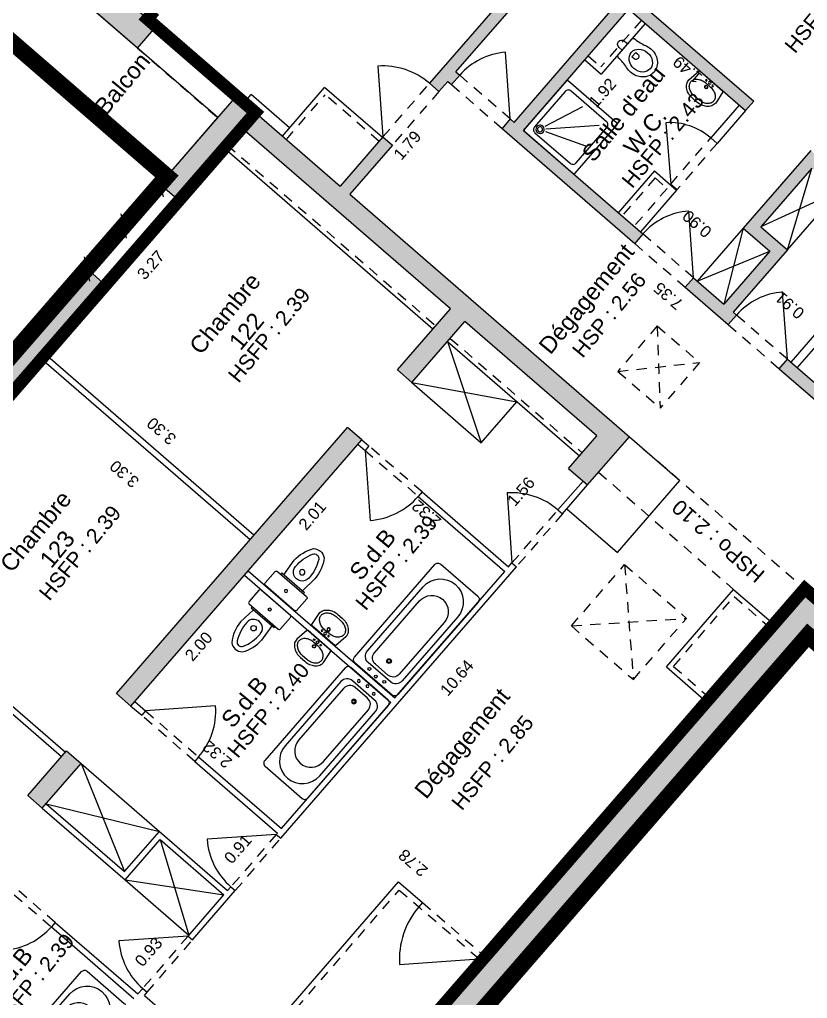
# Model space of a CAD drawing. Header units: metres. Extents: x 1653866.1 to 1653952.6, y 8210294.1 to 8210389.6.
# Drawn here: x 1653870.86 to 1653880.28, y 8210324.63 to 8210336.35 of the extents above; entities that cross this region are included whole.
import ezdxf
from ezdxf.enums import TextEntityAlignment as Align

# ---------------------------------------------------------------- set-up
doc = ezdxf.new("R2010")
doc.units = ezdxf.units.M
doc.header["$PDMODE"] = 32
doc.header["$PDSIZE"] = -0.5
doc.linetypes.add('AXES', pattern=[2, 1.25, -0.25, 0.25, -0.25])
doc.linetypes.add('CACHE2', pattern=[0.1875, 0.125, -0.0625])
for name, color, linetype in [('GEX_BAT_allege', 161, 'Continuous'), ('GEX_BAT_cloison', 2, 'Continuous'), ('GEX_BAT_cloison_vitree', 141, 'Continuous'), ('GEX_BAT_coffrage', 221, 'Continuous'), ('GEX_BAT_fenetre', 4, 'Continuous'), ('GEX_BAT_fenetre_de_toit', 3, 'CACHE2'), ('GEX_BAT_gaine_tremie', 13, 'Continuous'), ('GEX_BAT_garde_corps', 181, 'Continuous'), ('GEX_BAT_linteau_cloison', 3, 'CACHE2'), ('GEX_BAT_linteau_mur', 6, 'CACHE2'), ('GEX_BAT_mur', 1, 'Continuous'), ('GEX_BAT_placard', 21, 'Continuous'), ('GEX_BAT_poutre', 32, 'CACHE2'), ('GEX_MEP_txt_cot_alti', 51, 'Continuous'), ('GEX_MEP_txt_cot_plani', 30, 'Continuous'), ('GEX_MEP_txt_designation', 7, 'Continuous'), ('GEX_MEP_txt_divers', 7, 'Continuous'), ('GEX_RES_bat_electricite', 110, 'Continuous')]:
    doc.layers.add(name, color=color, linetype=linetype)
for name, color, linetype, true_color in [('GEX_EDS_sdp_1-habitation', 1, 'AXES', 0xff0000), ('GEX_EDS_shob_contour', 1, 'Continuous', 0xff0000), ('GEX_EDS_shon_snc', 7, 'Continuous', 0xbfff7f), ('GEX_EQU_sanitaire', 9, 'Continuous', 0x808080), ('GEX_MEP_mur_pochage', 7, 'Continuous', 0x999999), ('GEX_MEP_ouvrant_porte', 9, 'Continuous', 0x808080)]:
    doc.layers.add(name, color=color, linetype=linetype, true_color=true_color)
doc.styles.add('G100TXT-cote', font='swissl.ttf')
doc.styles.add('G100TXT-droit', font='swissl.ttf', dxfattribs={"height": 0.2})
doc.styles.add('G100TXT-italic', font='swissli.ttf', dxfattribs={"height": 0.14})
doc.styles.add('G50TXT-italic', font='swissli.ttf')
doc.dimstyles.new('G100COT-libre', dxfattribs={"dimtxt": 0.14, "dimasz": 0.18, "dimexe": 0.18, "dimexo": 0.2, "dimgap": 0.09, "dimtad": 0, "dimzin": 0, "dimdsep": 46, "dimtxsty": 'G100TXT-cote', "dimblk1": 'OBLIQUE', "dimblk2": 'OBLIQUE', "dimsah": 1, "dimcen": 0.09, "dimse1": 1, "dimse2": 1, "dimsd1": 1, "dimsd2": 1, "dimclrd": 252, "dimaunit": 2, "dimadec": 3, "dimazin": 0, "dimtfac": 1, "dimtix": 1, "dimtofl": 0, "dimtmove": 0, "dimatfit": 3, "dimldrblk": 'OBLIQUE', "dimfxl": 0.18, "dimtolj": 1, "dimtzin": 0, "dimarcsym": 0})

# ---------------------------------------------------------------- blocks, each defined once
blk = doc.blocks.new('7')
at = {"color": 253, "true_color": 0xa0a0a0}
for p, q in [((0.106, -0.106), (-0.106, 0.106)), ((0.106, 0.106), (-0.106, -0.106))]:
    blk.add_line(p, q, dxfattribs=at)
blk = doc.blocks.new('Douche_anc')
for p, q in [((-0.238, -0.207), (-0.052, -0.68)), ((-0.211, -0.189), (0.242, -0.642)), ((-0.193, -0.162), (0.28, -0.348))]:
    blk.add_line(p, q)
for points in [[(-0.38, -0.8, -0.414214), (-0.4, -0.78), (-0.4, -0.02, -0.414214), (-0.38, 0), (0.38, 0, -0.414214), (0.4, -0.02), (0.4, -0.78, -0.414214), (0.38, -0.8)], [(0.28, -0.07, -0.414214), (0.33, -0.12), (0.33, -0.68, -0.414214), (0.28, -0.73), (-0.28, -0.73, -0.414214), (-0.33, -0.68), (-0.33, -0.12, -0.414214), (-0.28, -0.07)], [(-0.21, -0.14, -1), (-0.31, -0.14, -1)], [(-0.23, -0.14, -1), (-0.29, -0.14, -1)]]:
    blk.add_lwpolyline(points, format="xyb", close=True)
blk = doc.blocks.new('WC_sr')
at = {"layer": 'GEX_EQU_sanitaire'}
blk.add_lwpolyline([(-0.05, -0.1), (-0.05, -0.05, -1), (0.05, -0.05), (0.05, -0.1)], format="xyb", dxfattribs=at)
for points in [[(-0.12, -0.1), (0.12, -0.1, -0.414214), (0.15, -0.13, 0.079048), (0.173, -0.276, -0.079048), (0.185, -0.35, -0.083285), (0.172, -0.428, -0.09084), (0.134, -0.494, -0.104065), (0.073, -0.543, -0.115836), (0, -0.56, -0.115836), (-0.073, -0.543, -0.104065), (-0.134, -0.494, -0.09084), (-0.172, -0.428, -0.083285), (-0.185, -0.35, -0.079048), (-0.173, -0.276, 0.079048), (-0.15, -0.13, -0.414214), (-0.12, -0.1)], [(-0.035, -0.24), (0.035, -0.24), (0.035, -0.275, -1), (-0.035, -0.275)]]:
    blk.add_lwpolyline(points, format="xyb", close=True, dxfattribs=at)
blk.add_ellipse((0, -0.35), major_axis=(0, -0.15), ratio=0.833333, dxfattribs=at)
blk = doc.blocks.new('*D167')
at = {"layer": 'Defpoints', "color": 0, "transparency": 16777216}
for p in [(1653878.412, 8210336.236), (1653877.154, 8210334.786), (1653877.2, 8210334.746)]:
    blk.add_point(p, dxfattribs=at)
at = {"layer": 'GEX_MEP_txt_cot_plani', "color": 0, "transparency": 16777216, "insert": (1653877.829, 8210335.471), "char_height": 0.14, "attachment_point": 5, "rotation": 49.0604, "style": 'G100TXT-cote'}
blk.add_mtext('\\A1;1.92', dxfattribs=at)
blk = doc.blocks.new('_OBLIQUE')
at = {"color": 0, "linetype": 'ByBlock'}
blk.add_line((-0.5, -0.5), (0.5, 0.5), dxfattribs=at)
blk = doc.blocks.new('*D168')
at = {"layer": 'Defpoints', "color": 0, "transparency": 16777216}
for p in [(1653878.34, 8210336.299), (1653879.408, 8210335.258), (1653879.465, 8210335.323)]:
    blk.add_point(p, dxfattribs=at)
at = {"layer": 'GEX_MEP_txt_cot_plani', "color": 0, "transparency": 16777216, "insert": (1653878.846, 8210335.746), "char_height": 0.14, "attachment_point": 5, "rotation": 139.0604, "style": 'G100TXT-cote'}
blk.add_mtext('\\A1;1.49', dxfattribs=at)
blk = doc.blocks.new('*D221')
at = {"layer": 'Defpoints', "color": 0, "transparency": 16777216}
for p in [(1653871.313, 8210332.124), (1653871.313, 8210332.124), (1653869.105, 8210329.578)]:
    blk.add_point(p, dxfattribs=at)
at = {"layer": 'GEX_MEP_txt_cot_plani', "color": 0, "transparency": 16777216, "insert": (1653870.209, 8210330.851), "char_height": 0.14, "attachment_point": 5, "rotation": 49.0604, "style": 'G100TXT-cote'}
blk.add_mtext('\\A1;3.37', dxfattribs=at)
blk = doc.blocks.new('*D222')
at = {"layer": 'Defpoints', "color": 0, "transparency": 16777216}
for p in [(1653873.499, 8210334.643), (1653873.499, 8210334.643), (1653871.359, 8210332.176)]:
    blk.add_point(p, dxfattribs=at)
at = {"layer": 'GEX_MEP_txt_cot_plani', "color": 0, "transparency": 16777216, "insert": (1653872.429, 8210333.41), "char_height": 0.14, "attachment_point": 5, "rotation": 49.0604, "style": 'G100TXT-cote'}
blk.add_mtext('\\A1;3.27', dxfattribs=at)
blk = doc.blocks.new('*D223')
at = {"layer": 'Defpoints', "color": 0, "transparency": 16777216}
for p in [(1653871.169, 8210332.341), (1653873.803, 8210330.341), (1653873.662, 8210330.179)]:
    blk.add_point(p, dxfattribs=at)
at = {"layer": 'GEX_MEP_txt_cot_plani', "color": 0, "transparency": 16777216, "insert": (1653872.556, 8210331.422), "char_height": 0.14, "attachment_point": 5, "rotation": 139.0604, "style": 'G100TXT-cote'}
blk.add_mtext('\\A1;3.30', dxfattribs=at)
blk = doc.blocks.new('*D224')
at = {"layer": 'Defpoints', "color": 0, "transparency": 16777216}
for p in [(1653870.865, 8210331.991), (1653870.905, 8210332.037), (1653873.398, 8210329.875)]:
    blk.add_point(p, dxfattribs=at)
at = {"layer": 'GEX_MEP_txt_cot_plani', "color": 0, "transparency": 16777216, "insert": (1653872.112, 8210330.909), "char_height": 0.14, "attachment_point": 5, "rotation": 139.0604, "style": 'G100TXT-cote'}
blk.add_mtext('\\A1;3.30', dxfattribs=at)
blk = doc.blocks.new('*D226')
at = {"layer": 'Defpoints', "color": 0, "transparency": 16777216}
for p in [(1653869.535, 8210325.07), (1653871.281, 8210323.542), (1653871.288, 8210323.55)]:
    blk.add_point(p, dxfattribs=at)
at = {"layer": 'GEX_MEP_txt_cot_plani', "color": 0, "transparency": 16777216, "insert": (1653870.404, 8210324.302), "char_height": 0.14, "attachment_point": 5, "rotation": 139.0604, "style": 'G100TXT-cote'}
blk.add_mtext('\\A1;2.32', dxfattribs=at)
blk = doc.blocks.new('Bai')
at = {"layer": 'GEX_EQU_sanitaire'}
blk.add_lwpolyline([(0, -0.3), (0, 0.3, -0.414214), (0.05, 0.35), (1.55, 0.35, -0.414214), (1.6, 0.3), (1.6, -0.3, -0.414214), (1.55, -0.35), (0.05, -0.35, -0.414214), (0, -0.3, 0.794328)], format="xyb", dxfattribs=at)
for points in [[(0.11, 0.18, -0.414214), (0.21, 0.28), (1.25, 0.28, -1), (1.25, -0.28), (0.21, -0.28, -0.414214), (0.11, -0.18)], [(0.15, 0.1, -0.414214), (0.25, 0.2), (1.09, 0.2, -1), (1.09, -0.2), (0.25, -0.2, -0.414214), (0.15, -0.1)]]:
    blk.add_lwpolyline(points, format="xyb", close=True, dxfattribs=at)
for centre, radius in [((0.06, 0.118), 0.0175), ((0.04, -0.002), 0.0175), ((0.29, 0), 0.0285), ((0.29, 0), 0.0185), ((0.06, -0.122), 0.0175)]:
    blk.add_circle(centre, radius, dxfattribs=at)
blk = doc.blocks.new('WC_anc')
at = {"layer": 'GEX_EQU_sanitaire'}
for p, q in [((-0.23, 0), (0.23, 0)), ((-0.25, -0.02), (-0.25, -0.2)), ((0.25, -0.02), (0.25, -0.2)), ((-0.23, -0.22), (0.23, -0.22)), ((-0.18, -0.24), (-0.18, -0.22)), ((0.18, -0.22), (0.18, -0.24)), ((-0.18, -0.24), (0.18, -0.24)), ((-0.146, -0.24), (-0.166, -0.451)), ((0.146, -0.24), (0.166, -0.451))]:
    blk.add_line(p, q, dxfattribs=at)
for centre, radius in [((0, -0.11), 0.0181), ((0, -0.406), 0.0326)]:
    blk.add_circle(centre, radius, dxfattribs=at)
for centre, radius, start, end in [((-0.23, -0.02), 0.02, 90, 180), ((0.23, -0.02), 0.02, 0, 90), ((-0.23, -0.2), 0.02, 180, 270), ((0.23, -0.2), 0.02, 270, 0), ((0, -0.406), 0.106, 0, 180), ((0.298, -0.445), 0.464, 180.7835, 214.5961), ((0.41, -0.414), 0.516, 179.1272, 207.1953), ((-0.41, -0.414), 0.516, 332.8047, 0.8728), ((-0.298, -0.445), 0.464, 325.4039, 359.2165), ((0, -0.624), 0.0552, 207.1953, 332.8047), ((0.002, -0.605), 0.134, 230.3854, 269.1264), ((-0.002, -0.605), 0.134, 270.8736, 309.6146)]:
    blk.add_arc(centre, radius, start, end, dxfattribs=at)
blk = doc.blocks.new('*D228')
at = {"layer": 'Defpoints', "color": 0, "transparency": 16777216}
for p in [(1653873.547, 8210329.696), (1653873.656, 8210329.602), (1653872.237, 8210328.185)]:
    blk.add_point(p, dxfattribs=at)
at = {"layer": 'GEX_MEP_txt_cot_plani', "color": 0, "transparency": 16777216, "insert": (1653873.001, 8210328.846), "char_height": 0.14, "attachment_point": 5, "rotation": 49.0604, "style": 'G100TXT-cote'}
blk.add_mtext('\\A1;2.00', dxfattribs=at)
blk = doc.blocks.new('*D229')
at = {"layer": 'Defpoints', "color": 0, "transparency": 16777216}
for p in [(1653874.907, 8210331.263), (1653875.016, 8210331.169), (1653873.593, 8210329.749)]:
    blk.add_point(p, dxfattribs=at)
at = {"layer": 'GEX_MEP_txt_cot_plani', "color": 0, "transparency": 16777216, "insert": (1653874.359, 8210330.412), "char_height": 0.14, "attachment_point": 5, "rotation": 49.0604, "style": 'G100TXT-cote'}
blk.add_mtext('\\A1;2.01', dxfattribs=at)
blk = doc.blocks.new('*D230')
at = {"layer": 'Defpoints', "color": 0, "transparency": 16777216}
for p in [(1653874.907, 8210331.263), (1653876.66, 8210329.743), (1653876.6, 8210329.674)]:
    blk.add_point(p, dxfattribs=at)
at = {"layer": 'GEX_MEP_txt_cot_plani', "color": 0, "transparency": 16777216, "insert": (1653875.724, 8210330.434), "char_height": 0.14, "attachment_point": 5, "rotation": 139.0604, "style": 'G100TXT-cote'}
blk.add_mtext('\\A1;2.32', dxfattribs=at)
blk = doc.blocks.new('*D231')
at = {"layer": 'Defpoints', "color": 0, "transparency": 16777216}
for p in [(1653872.237, 8210328.185), (1653874.101, 8210326.793), (1653873.989, 8210326.665)]:
    blk.add_point(p, dxfattribs=at)
at = {"layer": 'GEX_MEP_txt_cot_plani', "color": 0, "transparency": 16777216, "insert": (1653873.224, 8210327.553), "char_height": 0.14, "attachment_point": 5, "rotation": 139.0604, "style": 'G100TXT-cote'}
blk.add_mtext('\\A1;2.32', dxfattribs=at)
blk = doc.blocks.new('*D232')
at = {"layer": 'Defpoints', "color": 0, "transparency": 16777216}
for p in [(1653874.516, 8210327.165), (1653874.534, 8210327.186), (1653876.631, 8210325.367)]:
    blk.add_point(p, dxfattribs=at)
at = {"layer": 'GEX_MEP_txt_cot_plani', "color": 0, "transparency": 16777216, "insert": (1653875.564, 8210326.255), "char_height": 0.14, "attachment_point": 5, "rotation": 139.0604, "style": 'G100TXT-cote'}
blk.add_mtext('\\A1;2.78', dxfattribs=at)
blk = doc.blocks.new('*D233')
at = {"layer": 'Defpoints', "color": 0, "transparency": 16777216}
for p in [(1653879.53, 8210332.526), (1653879.574, 8210332.488), (1653872.558, 8210324.489)]:
    blk.add_point(p, dxfattribs=at)
at = {"layer": 'GEX_MEP_txt_cot_plani', "color": 0, "transparency": 16777216, "insert": (1653876.088, 8210328.47), "char_height": 0.14, "attachment_point": 5, "rotation": 49.0604, "style": 'G100TXT-cote'}
blk.add_mtext('\\A1;10.64', dxfattribs=at)
blk = doc.blocks.new('*D234')
at = {"layer": 'Defpoints', "color": 0, "transparency": 16777216}
for p in [(1653875.979, 8210335.607), (1653876.082, 8210335.517), (1653874.807, 8210334.256)]:
    blk.add_point(p, dxfattribs=at)
at = {"layer": 'GEX_MEP_txt_cot_plani', "color": 0, "transparency": 16777216, "insert": (1653875.496, 8210334.842), "char_height": 0.14, "attachment_point": 5, "rotation": 49.0604, "style": 'G100TXT-cote'}
blk.add_mtext('\\A1;1.79', dxfattribs=at)
blk = doc.blocks.new('*D235')
at = {"layer": 'Defpoints', "color": 0, "transparency": 16777216}
for p in [(1653875.979, 8210335.607), (1653881.531, 8210330.791), (1653881.392, 8210330.631)]:
    blk.add_point(p, dxfattribs=at)
at = {"layer": 'GEX_MEP_txt_cot_plani', "color": 0, "transparency": 16777216, "insert": (1653878.616, 8210333.039), "char_height": 0.14, "attachment_point": 5, "rotation": 139.0604, "style": 'G100TXT-cote'}
blk.add_mtext('\\A1;7.35', dxfattribs=at)
blk = doc.blocks.new('*D242')
at = {"layer": 'Defpoints', "color": 0, "transparency": 16777216}
for p in [(1653879.984, 8210339.095), (1653880.12, 8210338.978), (1653876.772, 8210335.117)]:
    blk.add_point(p, dxfattribs=at)
at = {"layer": 'GEX_MEP_txt_cot_plani', "color": 0, "transparency": 16777216, "insert": (1653878.31, 8210337.165), "char_height": 0.14, "attachment_point": 5, "rotation": 49.0604, "style": 'G100TXT-cote'}
blk.add_mtext('\\A1;5.11', dxfattribs=at)
blk = doc.blocks.new('*D244')
at = {"layer": 'Defpoints', "color": 0, "transparency": 16777216}
for p in [(1653878.623, 8210334.199), (1653879.3, 8210333.606), (1653879.303, 8210333.61)]:
    blk.add_point(p, dxfattribs=at)
at = {"layer": 'GEX_MEP_txt_cot_plani', "color": 0, "transparency": 16777216, "insert": (1653878.96, 8210333.901), "char_height": 0.14, "attachment_point": 5, "rotation": 139.0604, "style": 'G100TXT-cote'}
blk.add_mtext('\\A1;0.90', dxfattribs=at)
blk = doc.blocks.new('*D245')
at = {"layer": 'Defpoints', "color": 0, "transparency": 16777216}
for p in [(1653879.766, 8210333.273), (1653880.453, 8210332.677), (1653880.412, 8210332.63)]:
    blk.add_point(p, dxfattribs=at)
at = {"layer": 'GEX_MEP_txt_cot_plani', "color": 0, "transparency": 16777216, "insert": (1653880.068, 8210332.928), "char_height": 0.14, "attachment_point": 5, "rotation": 139.0604, "style": 'G100TXT-cote'}
blk.add_mtext('\\A1;0.91', dxfattribs=at)
blk = doc.blocks.new('*D248')
at = {"layer": 'Defpoints', "color": 0, "transparency": 16777216}
for p in [(1653872.711, 8210325.539), (1653872.097, 8210324.838), (1653872.1, 8210324.835)]:
    blk.add_point(p, dxfattribs=at)
at = {"layer": 'GEX_MEP_txt_cot_plani', "color": 0, "transparency": 16777216, "insert": (1653872.402, 8210325.19), "char_height": 0.14, "attachment_point": 5, "rotation": 49.0604, "style": 'G100TXT-cote'}
blk.add_mtext('\\A1;0.93', dxfattribs=at)
blk = doc.blocks.new('*D249')
at = {"layer": 'Defpoints', "color": 0, "transparency": 16777216}
for p in [(1653873.768, 8210326.765), (1653873.768, 8210326.765), (1653873.171, 8210326.077)]:
    blk.add_point(p, dxfattribs=at)
at = {"layer": 'GEX_MEP_txt_cot_plani', "color": 0, "transparency": 16777216, "insert": (1653873.469, 8210326.421), "char_height": 0.14, "attachment_point": 5, "rotation": 49.0604, "style": 'G100TXT-cote'}
blk.add_mtext('\\A1;0.91', dxfattribs=at)
blk = doc.blocks.new('*D250')
at = {"layer": 'Defpoints', "color": 0, "transparency": 16777216}
for p in [(1653877.353, 8210331.299), (1653877.366, 8210331.288), (1653876.331, 8210330.121)]:
    blk.add_point(p, dxfattribs=at)
at = {"layer": 'GEX_MEP_txt_cot_plani', "color": 0, "transparency": 16777216, "insert": (1653876.855, 8210330.699), "char_height": 0.14, "attachment_point": 5, "rotation": 49.0604, "style": 'G100TXT-cote'}
blk.add_mtext('\\A1;1.56', dxfattribs=at)

msp = doc.modelspace()

# ---------------------------------------------------------------- hatches: boundary and pattern name
at = {"layer": 'GEX_MEP_mur_pochage'}
h = msp.add_hatch(color=256, dxfattribs=at)
h.dxf.hatch_style = 1
h.paths.add_polyline_path([(1653874.085, 8210341.142), (1653870.763, 8210337.312), (1653872.269, 8210336.005), (1653872.493, 8210336.263), (1653871.221, 8210337.367), (1653874.319, 8210340.939)])
h = msp.add_hatch(color=256, dxfattribs=at)
h.dxf.hatch_style = 1
h.paths.add_polyline_path([(1653879.322, 8210340.16), (1653879.125, 8210339.934), (1653880.166, 8210339.03), (1653878.128, 8210336.681), (1653878.098, 8210336.707), (1653878, 8210336.594), (1653878.03, 8210336.568), (1653876.772, 8210335.117), (1653876.726, 8210335.157), (1653876.628, 8210335.043), (1653878.215, 8210333.667), (1653878.313, 8210333.781), (1653876.885, 8210335.019), (1653878.143, 8210336.47), (1653879.541, 8210335.257), (1653879.639, 8210335.371), (1653878.241, 8210336.583), (1653880.279, 8210338.932), (1653881.518, 8210337.858), (1653881.715, 8210338.084)])
h = msp.add_hatch(color=256, dxfattribs=at)
h.dxf.hatch_style = 1
h.paths.add_polyline_path([(1653877.287, 8210337.345), (1653875.76, 8210335.584), (1653875.874, 8210335.486), (1653875.979, 8210335.607), (1653876.024, 8210335.568), (1653876.122, 8210335.681), (1653876.077, 8210335.72), (1653877.4, 8210337.246)])
h = msp.add_hatch(color=256, dxfattribs=at)
h.dxf.hatch_style = 1
h.paths.add_polyline_path([(1653882.602, 8210337.315), (1653882.405, 8210337.088), (1653882.553, 8210336.96), (1653880.515, 8210334.611), (1653880.319, 8210334.781), (1653879.513, 8210333.852), (1653879.83, 8210333.577), (1653879.28, 8210332.942), (1653878.917, 8210333.257), (1653878.819, 8210333.143), (1653879.333, 8210332.697), (1653879.432, 8210332.81), (1653879.393, 8210332.844), (1653880.042, 8210333.592), (1653879.724, 8210333.867), (1653880.334, 8210334.569), (1653880.651, 8210334.294), (1653880.749, 8210334.407), (1653880.629, 8210334.512), (1653882.666, 8210336.862), (1653882.86, 8210336.694), (1653883.056, 8210336.921)])
h = msp.add_hatch(color=256, dxfattribs=at)
h.dxf.hatch_style = 1
h.paths.add_polyline_path([(1653883.943, 8210336.151), (1653883.747, 8210335.925), (1653884.933, 8210334.896), (1653882.895, 8210332.546), (1653882.804, 8210332.625), (1653882.673, 8210332.474), (1653882.764, 8210332.395), (1653881.538, 8210330.983), (1653880.04, 8210332.282), (1653879.942, 8210332.169), (1653883.004, 8210329.513), (1653883.102, 8210329.626), (1653881.652, 8210330.884), (1653882.825, 8210332.237), (1653883.021, 8210332.066), (1653883.204, 8210332.278), (1653883.008, 8210332.448), (1653885.046, 8210334.797), (1653886.27, 8210333.736), (1653886.466, 8210333.962)])
h = msp.add_hatch(color=256, dxfattribs=at)
h.dxf.hatch_style = 1
h.paths.add_polyline_path([(1653874.807, 8210334.256), (1653875.317, 8210334.844), (1653875.203, 8210334.942), (1653874.693, 8210334.354), (1653873.453, 8210335.431), (1653872.54, 8210334.378), (1653872.766, 8210334.182), (1653873.517, 8210335.048), (1653876.01, 8210332.886), (1653875.376, 8210332.154), (1653875.549, 8210332.004), (1653876.184, 8210332.735), (1653877.763, 8210331.366), (1653877.423, 8210330.974), (1653877.65, 8210330.777), (1653878.151, 8210331.355)])
h = msp.add_hatch(color=256, dxfattribs=at)
h.dxf.hatch_style = 1
h.paths.add_polyline_path([(1653871.662, 8210333.366), (1653869.66, 8210331.059), (1653869.886, 8210330.862), (1653871.888, 8210333.17)])
h = msp.add_hatch(color=256, dxfattribs=at)
h.dxf.hatch_style = 1
h.paths.add_polyline_path([(1653874.779, 8210331.467), (1653872.017, 8210328.283), (1653872.191, 8210328.132), (1653874.953, 8210331.316)])
h = msp.add_hatch(color=256, dxfattribs=at)
h.dxf.hatch_style = 1
h.paths.add_polyline_path([(1653883.977, 8210326.301), (1653884.115, 8210326.46), (1653883.798, 8210326.735), (1653883.66, 8210326.577), (1653881.605, 8210328.359), (1653881.743, 8210328.517), (1653881.411, 8210328.806), (1653881.273, 8210328.647), (1653880.248, 8210329.537), (1653873.272, 8210321.495), (1653869.37, 8210324.88), (1653870.52, 8210326.206), (1653870.346, 8210326.357), (1653869.196, 8210325.031), (1653866.704, 8210327.193), (1653867.771, 8210328.424), (1653867.545, 8210328.62), (1653866.281, 8210327.163), (1653873.375, 8210321.01), (1653880.286, 8210328.978), (1653900.681, 8210311.286), (1653901.728, 8210312.492), (1653901.456, 8210312.728), (1653900.669, 8210311.822), (1653897.248, 8210314.79), (1653898.139, 8210315.818), (1653898.025, 8210315.916), (1653897.134, 8210314.889), (1653895.646, 8210316.179), (1653896.557, 8210317.229), (1653896.443, 8210317.328), (1653895.533, 8210316.278), (1653889.666, 8210321.367), (1653889.79, 8210321.511), (1653889.518, 8210321.747), (1653889.394, 8210321.603)])
h = msp.add_hatch(color=256, dxfattribs=at)
h.dxf.hatch_style = 1
h.paths.add_polyline_path([(1653871.421, 8210327.595), (1653870.957, 8210327.06), (1653871.13, 8210326.909), (1653871.595, 8210327.445)])

# ---------------------------------------------------------------- linework, layer by layer
at = {"layer": 'GEX_BAT_allege'}
msp.add_line((1653871.662, 8210333.366), (1653872.54, 8210334.378), dxfattribs=at)
at = {"layer": 'GEX_BAT_cloison'}
for p, q in [((1653879.465, 8210335.323), (1653879.124, 8210334.93)), ((1653879.541, 8210335.257), (1653879.2, 8210334.865)), ((1653879.124, 8210334.93), (1653879.2, 8210334.865)), ((1653878.646, 8210334.379), (1653878.641, 8210334.373)), ((1653878.646, 8210334.379), (1653878.722, 8210334.313)), ((1653878.716, 8210334.307), (1653878.722, 8210334.313)), ((1653880.519, 8210332.754), (1653880.08, 8210332.247)), ((1653880.595, 8210332.688), (1653880.156, 8210332.182)), ((1653871.169, 8210332.341), (1653873.662, 8210330.179)), ((1653871.123, 8210332.288), (1653873.616, 8210330.126)), ((1653874.907, 8210331.263), (1653874.99, 8210331.191)), ((1653874.953, 8210331.316), (1653875.036, 8210331.244)), ((1653875.036, 8210331.244), (1653874.99, 8210331.191)), ((1653877.297, 8210330.478), (1653877.597, 8210330.823)), ((1653877.35, 8210330.432), (1653877.65, 8210330.777)), ((1653875.671, 8210330.694), (1653875.625, 8210330.641)), ((1653875.671, 8210330.694), (1653876.706, 8210329.796)), ((1653875.625, 8210330.641), (1653876.66, 8210329.743)), ((1653877.297, 8210330.478), (1653877.35, 8210330.432)), ((1653876.706, 8210329.796), (1653876.747, 8210329.844)), ((1653876.747, 8210329.844), (1653876.8, 8210329.798)), ((1653868.915, 8210329.743), (1653871.408, 8210327.58)), ((1653873.593, 8210329.749), (1653875.346, 8210328.228)), ((1653873.982, 8210326.55), (1653876.8, 8210329.798)), ((1653875.346, 8210328.228), (1653876.66, 8210329.743)), ((1653868.869, 8210329.69), (1653871.362, 8210327.527)), ((1653873.547, 8210329.696), (1653875.3, 8210328.176)), ((1653872.191, 8210328.132), (1653872.32, 8210328.021)), ((1653872.237, 8210328.185), (1653872.365, 8210328.074)), ((1653872.365, 8210328.074), (1653872.32, 8210328.021)), ((1653873.989, 8210326.665), (1653875.3, 8210328.176)), ((1653873, 8210327.523), (1653872.954, 8210327.47)), ((1653873, 8210327.523), (1653873.989, 8210326.665)), ((1653872.954, 8210327.47), (1653873.944, 8210326.612)), ((1653871.13, 8210326.909), (1653872.12, 8210326.051)), ((1653871.176, 8210326.962), (1653872.113, 8210326.15)), ((1653872.113, 8210326.15), (1653872.532, 8210326.632)), ((1653872.532, 8210326.632), (1653873.347, 8210325.924)), ((1653873.929, 8210326.596), (1653873.944, 8210326.612)), ((1653873.929, 8210326.596), (1653873.982, 8210326.55)), ((1653872.12, 8210326.051), (1653872.539, 8210326.533)), ((1653872.539, 8210326.533), (1653873.301, 8210325.872)), ((1653873.347, 8210325.924), (1653873.386, 8210325.969)), ((1653873.386, 8210325.969), (1653873.438, 8210325.923)), ((1653873.675, 8210324.05), (1653875.391, 8210326.029)), ((1653875.391, 8210326.029), (1653875.678, 8210325.78)), ((1653872.874, 8210325.379), (1653873.301, 8210325.872)), ((1653872.927, 8210325.333), (1653873.438, 8210325.923)), ((1653875.678, 8210325.78), (1653875.633, 8210325.727)), ((1653871.284, 8210325.543), (1653871.239, 8210325.49)), ((1653871.284, 8210325.543), (1653872.273, 8210324.686)), ((1653871.239, 8210325.49), (1653872.227, 8210324.633)), ((1653872.874, 8210325.379), (1653872.927, 8210325.333)), ((1653876.396, 8210325.158), (1653876.35, 8210325.105)), ((1653876.396, 8210325.158), (1653876.426, 8210325.131)), ((1653872.273, 8210324.686), (1653872.331, 8210324.752)), ((1653872.331, 8210324.752), (1653872.383, 8210324.706)), ((1653872.351, 8210324.669), (1653872.383, 8210324.706)), ((1653872.351, 8210324.669), (1653872.766, 8210324.308))]:
    msp.add_line(p, q, dxfattribs=at)
at = {"layer": 'GEX_BAT_cloison', "linetype": 'CACHE2'}
for p, q in [((1653873.727, 8210324.004), (1653875.398, 8210325.93)), ((1653875.398, 8210325.93), (1653875.633, 8210325.727)), ((1653876.35, 8210325.105), (1653876.38, 8210325.078))]:
    msp.add_line(p, q, dxfattribs=at)
at = {"layer": 'GEX_BAT_cloison_vitree'}
for p, q in [((1653872.467, 8210336.233), (1653873.427, 8210335.401)), ((1653872.493, 8210336.263), (1653873.453, 8210335.431)), ((1653872.766, 8210334.182), (1653871.888, 8210333.17))]:
    msp.add_line(p, q, dxfattribs=at)
at = {"layer": 'GEX_BAT_coffrage'}
for p in [(1653873.543, 8210335.352), (1653874.088, 8210335.05)]:
    msp.add_line(p, (1653873.627, 8210335.449), dxfattribs=at)
at = {"layer": 'GEX_BAT_fenetre', "linetype": 'CACHE2'}
msp.add_line((1653872.728, 8210334.215), (1653871.85, 8210333.203), dxfattribs=at)
at = {"layer": 'GEX_BAT_fenetre_de_toit'}
for p, q in [((1653878.484, 8210332.681), (1653878.013, 8210332.137)), ((1653878.484, 8210332.681), (1653878.99, 8210332.242)), ((1653878.484, 8210332.681), (1653878.519, 8210331.698)), ((1653878.013, 8210332.137), (1653878.99, 8210332.242)), ((1653878.99, 8210332.242), (1653878.519, 8210331.698)), ((1653878.013, 8210332.137), (1653878.519, 8210331.698)), ((1653877.457, 8210329.091), (1653878.093, 8210329.824)), ((1653878.093, 8210329.824), (1653878.198, 8210328.449)), ((1653878.093, 8210329.824), (1653878.833, 8210329.181)), ((1653877.457, 8210329.091), (1653878.833, 8210329.181)), ((1653878.198, 8210328.449), (1653878.833, 8210329.181)), ((1653877.457, 8210329.091), (1653878.198, 8210328.449))]:
    msp.add_line(p, q, dxfattribs=at)
at = {"layer": 'GEX_BAT_gaine_tremie', "linetype": 'CACHE2'}
for p, q in [((1653878.294, 8210336.339), (1653877.809, 8210335.78)), ((1653877.658, 8210335.911), (1653877.809, 8210335.78)), ((1653874.049, 8210334.913), (1653874.513, 8210335.448)), ((1653875.158, 8210334.889), (1653874.513, 8210335.448)), ((1653873.342, 8210334.845), (1653875.834, 8210332.683)), ((1653878.458, 8210334.452), (1653878.064, 8210333.997)), ((1653878.458, 8210334.452), (1653878.602, 8210334.327)), ((1653878.602, 8210334.327), (1653878.207, 8210333.872)), ((1653876.008, 8210332.532), (1653877.587, 8210331.163)), ((1653876.008, 8210332.532), (1653877.587, 8210331.163)), ((1653878.678, 8210328.606), (1653879.403, 8210329.442)), ((1653879.403, 8210329.442), (1653879.838, 8210329.065)), ((1653878.678, 8210328.606), (1653879.113, 8210328.228))]:
    msp.add_line(p, q, dxfattribs=at)
at = {"layer": 'GEX_BAT_gaine_tremie'}
for p, q in [((1653878.34, 8210336.299), (1653877.815, 8210335.695)), ((1653877.619, 8210335.865), (1653877.815, 8210335.695)), ((1653874.004, 8210334.953), (1653874.507, 8210335.533)), ((1653875.197, 8210334.935), (1653874.507, 8210335.533)), ((1653873.309, 8210334.808), (1653875.802, 8210332.645)), ((1653878.452, 8210334.536), (1653878.018, 8210334.036)), ((1653878.452, 8210334.536), (1653878.716, 8210334.307)), ((1653878.716, 8210334.307), (1653878.283, 8210333.807)), ((1653875.975, 8210332.495), (1653877.554, 8210331.125)), ((1653875.975, 8210332.495), (1653877.554, 8210331.125)), ((1653878.593, 8210328.6), (1653879.397, 8210329.526)), ((1653879.397, 8210329.526), (1653879.877, 8210329.11)), ((1653878.593, 8210328.6), (1653879.073, 8210328.183))]:
    msp.add_line(p, q, dxfattribs=at)
at = {"layer": 'GEX_BAT_garde_corps', "const_width": 0.03}
msp.add_lwpolyline([(1653872.62, 8210334.47), (1653870.452, 8210336.351), (1653871.061, 8210337.054)], dxfattribs=at)
at = {"layer": 'GEX_BAT_linteau_cloison'}
for p, q in [((1653878.646, 8210334.379), (1653879.124, 8210334.93)), ((1653879.2, 8210334.865), (1653878.722, 8210334.313)), ((1653875.671, 8210330.694), (1653875.036, 8210331.244)), ((1653874.99, 8210331.191), (1653875.625, 8210330.641)), ((1653876.747, 8210329.844), (1653877.297, 8210330.478)), ((1653877.35, 8210330.432), (1653876.8, 8210329.798)), ((1653872.365, 8210328.074), (1653873, 8210327.523)), ((1653872.954, 8210327.47), (1653872.32, 8210328.021)), ((1653873.929, 8210326.596), (1653873.386, 8210325.969)), ((1653873.438, 8210325.923), (1653873.982, 8210326.55)), ((1653870.626, 8210326.021), (1653871.239, 8210325.49)), ((1653871.284, 8210325.543), (1653870.672, 8210326.074)), ((1653875.678, 8210325.78), (1653876.396, 8210325.158)), ((1653876.35, 8210325.105), (1653875.633, 8210325.727)), ((1653872.874, 8210325.379), (1653872.331, 8210324.752)), ((1653872.383, 8210324.706), (1653872.927, 8210325.333))]:
    msp.add_line(p, q, dxfattribs=at)
at = {"layer": 'GEX_BAT_linteau_mur'}
for p, q in [((1653872.269, 8210336.005), (1653873.229, 8210335.173)), ((1653875.203, 8210334.942), (1653875.76, 8210335.584)), ((1653876.726, 8210335.157), (1653876.122, 8210335.681)), ((1653875.874, 8210335.486), (1653875.317, 8210334.844)), ((1653876.024, 8210335.568), (1653876.628, 8210335.043)), ((1653878.917, 8210333.257), (1653878.313, 8210333.781)), ((1653878.215, 8210333.667), (1653878.819, 8210333.143)), ((1653880.04, 8210332.282), (1653879.432, 8210332.81)), ((1653879.333, 8210332.697), (1653879.942, 8210332.169))]:
    msp.add_line(p, q, dxfattribs=at)
at = {"layer": 'GEX_BAT_mur'}
for p, q in [((1653872.493, 8210336.263), (1653871.221, 8210337.367)), ((1653877.287, 8210337.345), (1653875.76, 8210335.584)), ((1653872.269, 8210336.005), (1653870.763, 8210337.312)), ((1653876.077, 8210335.72), (1653877.4, 8210337.246)), ((1653876.772, 8210335.117), (1653878.03, 8210336.568)), ((1653878.241, 8210336.583), (1653879.639, 8210335.371)), ((1653876.885, 8210335.019), (1653878.143, 8210336.47)), ((1653878.143, 8210336.47), (1653879.541, 8210335.257)), ((1653872.269, 8210336.005), (1653872.493, 8210336.263)), ((1653876.077, 8210335.72), (1653876.122, 8210335.681)), ((1653875.76, 8210335.584), (1653875.874, 8210335.486)), ((1653875.979, 8210335.607), (1653875.874, 8210335.486)), ((1653875.979, 8210335.607), (1653876.024, 8210335.568)), ((1653876.122, 8210335.681), (1653876.024, 8210335.568)), ((1653872.54, 8210334.378), (1653873.453, 8210335.431)), ((1653873.453, 8210335.431), (1653874.693, 8210334.354)), ((1653879.541, 8210335.257), (1653879.639, 8210335.371)), ((1653876.726, 8210335.157), (1653876.628, 8210335.043)), ((1653876.726, 8210335.157), (1653876.772, 8210335.117)), ((1653872.766, 8210334.182), (1653873.517, 8210335.048)), ((1653876.01, 8210332.886), (1653873.517, 8210335.048)), ((1653876.628, 8210335.043), (1653878.215, 8210333.667)), ((1653876.885, 8210335.019), (1653878.313, 8210333.781)), ((1653875.203, 8210334.942), (1653874.693, 8210334.354)), ((1653875.203, 8210334.942), (1653875.317, 8210334.844)), ((1653875.317, 8210334.844), (1653874.807, 8210334.256)), ((1653880.319, 8210334.781), (1653879.513, 8210333.852)), ((1653880.334, 8210334.569), (1653879.724, 8210333.867)), ((1653872.54, 8210334.378), (1653872.766, 8210334.182)), ((1653874.807, 8210334.256), (1653878.151, 8210331.355)), ((1653879.513, 8210333.852), (1653879.83, 8210333.577)), ((1653879.724, 8210333.867), (1653880.042, 8210333.592)), ((1653878.313, 8210333.781), (1653878.215, 8210333.667)), ((1653880.042, 8210333.592), (1653879.393, 8210332.844)), ((1653879.83, 8210333.577), (1653879.28, 8210332.942)), ((1653869.66, 8210331.059), (1653871.662, 8210333.366)), ((1653871.662, 8210333.366), (1653871.888, 8210333.17)), ((1653878.917, 8210333.257), (1653878.819, 8210333.143)), ((1653878.917, 8210333.257), (1653879.28, 8210332.942)), ((1653869.886, 8210330.862), (1653871.888, 8210333.17)), ((1653878.819, 8210333.143), (1653879.333, 8210332.697)), ((1653875.376, 8210332.154), (1653876.01, 8210332.886)), ((1653879.432, 8210332.81), (1653879.333, 8210332.697)), ((1653879.393, 8210332.844), (1653879.432, 8210332.81)), ((1653875.549, 8210332.004), (1653876.184, 8210332.735)), ((1653877.763, 8210331.366), (1653876.184, 8210332.735)), ((1653879.942, 8210332.169), (1653880.04, 8210332.282)), ((1653880.04, 8210332.282), (1653881.538, 8210330.983)), ((1653875.376, 8210332.154), (1653875.549, 8210332.004)), ((1653879.942, 8210332.169), (1653883.004, 8210329.513)), ((1653872.017, 8210328.283), (1653874.779, 8210331.467)), ((1653874.953, 8210331.316), (1653874.779, 8210331.467)), ((1653877.423, 8210330.974), (1653877.763, 8210331.366)), ((1653877.65, 8210330.777), (1653878.151, 8210331.355)), ((1653872.191, 8210328.132), (1653874.953, 8210331.316)), ((1653877.423, 8210330.974), (1653877.65, 8210330.777)), ((1653880.248, 8210329.537), (1653873.272, 8210321.495)), ((1653881.273, 8210328.647), (1653880.248, 8210329.537)), ((1653880.286, 8210328.978), (1653873.375, 8210321.01)), ((1653872.017, 8210328.283), (1653872.191, 8210328.132)), ((1653870.957, 8210327.06), (1653871.421, 8210327.595)), ((1653871.421, 8210327.595), (1653871.595, 8210327.445)), ((1653871.13, 8210326.909), (1653871.595, 8210327.445)), ((1653870.957, 8210327.06), (1653871.13, 8210326.909))]:
    msp.add_line(p, q, dxfattribs=at)
at = {"layer": 'GEX_BAT_placard'}
for p, q in [((1653880.042, 8210333.592), (1653880.651, 8210334.294)), ((1653879.513, 8210333.852), (1653878.962, 8210333.217)), ((1653875.549, 8210332.004), (1653876.38, 8210331.283)), ((1653876.38, 8210331.283), (1653876.806, 8210331.774)), ((1653871.595, 8210327.445), (1653872.532, 8210326.632)), ((1653872.12, 8210326.051), (1653872.883, 8210325.389))]:
    msp.add_line(p, q, dxfattribs=at)
at = {"layer": 'GEX_BAT_poutre'}
for p, q in [((1653878.151, 8210331.355), (1653880.248, 8210329.537)), ((1653877.781, 8210330.929), (1653879.397, 8210329.526))]:
    msp.add_line(p, q, dxfattribs=at)
at = {"layer": 'GEX_EDS_sdp_1-habitation', "const_width": 0.15}
msp.add_lwpolyline([(1653872.471, 8210336.452), (1653872.387, 8210336.355), (1653873.453, 8210335.431), (1653873.679, 8210335.235), (1653873.517, 8210335.048), (1653866.704, 8210327.193), (1653873.272, 8210321.495), (1653880.248, 8210329.537), (1653881.273, 8210328.647)], dxfattribs=at)
at = {"layer": 'GEX_EDS_shob_contour', "const_width": 0.2}
msp.add_lwpolyline([(1653894.683, 8210326.835), (1653886.466, 8210333.962), (1653878.095, 8210341.224), (1653878.735, 8210341.962), (1653876.487, 8210343.911), (1653870.763, 8210337.312), (1653871.061, 8210337.054), (1653870.452, 8210336.351), (1653872.62, 8210334.47), (1653866.281, 8210327.163), (1653873.375, 8210321.01), (1653880.286, 8210328.978), (1653900.681, 8210311.286)], dxfattribs=at)
at = {"layer": 'GEX_EDS_shon_snc'}
msp.add_lwpolyline([(1653871.061, 8210337.054), (1653870.452, 8210336.351), (1653872.62, 8210334.47), (1653873.229, 8210335.173)], close=True, dxfattribs=at)
at = {"layer": 'GEX_EQU_sanitaire'}
for points in [[(1653878.981, 8210335.73, -0.371491), (1653878.996, 8210335.73), (1653879.266, 8210335.495, -0.371491), (1653879.268, 8210335.481), (1653879.183, 8210335.347, -0.13052), (1653879.137, 8210335.316, -0.001378), (1653879.136, 8210335.315, -0.106642), (1653879.074, 8210335.308, -0.083438), (1653879.015, 8210335.324, -0.072173), (1653878.957, 8210335.36), (1653878.906, 8210335.405, -0.072173), (1653878.861, 8210335.457, -0.083438), (1653878.837, 8210335.513, -0.106642), (1653878.836, 8210335.576, -0.131922), (1653878.861, 8210335.627)], [(1653879.015, 8210335.619, -0.072173), (1653879.064, 8210335.588), (1653879.116, 8210335.543, -0.072173), (1653879.154, 8210335.499, -0.083438), (1653879.174, 8210335.453, -0.106642), (1653879.175, 8210335.405, -0.131922), (1653879.158, 8210335.37, -0.131922), (1653879.125, 8210335.348, -0.106642), (1653879.077, 8210335.342, -0.083438), (1653879.029, 8210335.355, -0.072173), (1653878.98, 8210335.386), (1653878.928, 8210335.431, -0.072173), (1653878.89, 8210335.475, -0.083439), (1653878.871, 8210335.521, -0.106641), (1653878.869, 8210335.569, -0.131922), (1653878.887, 8210335.605, -0.131922), (1653878.919, 8210335.627, -0.106642), (1653878.967, 8210335.632, -0.083438)], [(1653879.077, 8210335.614, 1), (1653879.063, 8210335.627, 1)], [(1653879.123, 8210335.579, 1), (1653879.099, 8210335.6, 1)], [(1653879.053, 8210335.553, 1), (1653879.083, 8210335.527, 1)], [(1653879.055, 8210335.551, 1), (1653879.081, 8210335.529, 1)], [(1653879.154, 8210335.547, 1), (1653879.14, 8210335.56, 1)], [(1653874.642, 8210328.858, -0.371491), (1653874.627, 8210328.858), (1653874.357, 8210329.093, -0.371491), (1653874.355, 8210329.108), (1653874.44, 8210329.241, -0.13052), (1653874.486, 8210329.273, -0.001378), (1653874.487, 8210329.273, -0.106642), (1653874.549, 8210329.28, -0.083438), (1653874.609, 8210329.265, -0.072173), (1653874.666, 8210329.228), (1653874.717, 8210329.183, -0.072173), (1653874.762, 8210329.132, -0.083438), (1653874.786, 8210329.075, -0.106642), (1653874.787, 8210329.012, -0.131922), (1653874.762, 8210328.961)], [(1653874.608, 8210328.969, -0.072173), (1653874.559, 8210329), (1653874.507, 8210329.045, -0.072173), (1653874.469, 8210329.089, -0.083438), (1653874.45, 8210329.135, -0.106642), (1653874.448, 8210329.184, -0.131922), (1653874.466, 8210329.219, -0.131922), (1653874.498, 8210329.241, -0.106642), (1653874.546, 8210329.246, -0.083438), (1653874.595, 8210329.233, -0.072173), (1653874.643, 8210329.202), (1653874.695, 8210329.157, -0.072173), (1653874.733, 8210329.113, -0.083439), (1653874.753, 8210329.067, -0.106641), (1653874.754, 8210329.019, -0.131922), (1653874.737, 8210328.984, -0.131922), (1653874.704, 8210328.962, -0.106642), (1653874.656, 8210328.956, -0.083438)], [(1653874.58, 8210328.787, 0.371491), (1653874.578, 8210328.802), (1653874.308, 8210329.036, 0.371491), (1653874.293, 8210329.036), (1653874.173, 8210328.933, 0.13052), (1653874.148, 8210328.883, 0.001378), (1653874.148, 8210328.882, 0.106642), (1653874.149, 8210328.82, 0.083438), (1653874.173, 8210328.763, 0.072173), (1653874.218, 8210328.711), (1653874.269, 8210328.667, 0.072173), (1653874.327, 8210328.63, 0.083438), (1653874.386, 8210328.614, 0.106642), (1653874.448, 8210328.622, 0.131922), (1653874.495, 8210328.653)], [(1653874.469, 8210329.041, 1), (1653874.483, 8210329.029, 1)], [(1653874.501, 8210329.01, 1), (1653874.525, 8210328.989, 1)], [(1653874.57, 8210329.035, 1), (1653874.54, 8210329.062, 1)], [(1653874.568, 8210329.037, 1), (1653874.542, 8210329.06, 1)], [(1653874.466, 8210328.806, 0.072173), (1653874.428, 8210328.849), (1653874.376, 8210328.894, 0.072173), (1653874.327, 8210328.926, 0.083438), (1653874.279, 8210328.939, 0.106642), (1653874.231, 8210328.933, 0.131922), (1653874.199, 8210328.911, 0.131922), (1653874.181, 8210328.876, 0.106642), (1653874.183, 8210328.828, 0.083438), (1653874.202, 8210328.781, 0.072173), (1653874.24, 8210328.737), (1653874.292, 8210328.692, 0.072173), (1653874.341, 8210328.661, 0.083439), (1653874.389, 8210328.648, 0.106641), (1653874.437, 8210328.654, 0.131922), (1653874.47, 8210328.676, 0.131922), (1653874.487, 8210328.711, 0.106642), (1653874.486, 8210328.759, 0.083438)], [(1653874.375, 8210328.933, -1), (1653874.389, 8210328.921, -1)], [(1653874.411, 8210328.906, -1), (1653874.435, 8210328.885, -1)], [(1653874.546, 8210328.974, 1), (1653874.56, 8210328.962, 1)], [(1653874.395, 8210328.833, -1), (1653874.365, 8210328.859, -1)], [(1653874.393, 8210328.835, -1), (1653874.367, 8210328.857, -1)], [(1653874.452, 8210328.866, -1), (1653874.466, 8210328.854, -1)]]:
    msp.add_lwpolyline(points, format="xyb", close=True, dxfattribs=at)
at = {"layer": 'GEX_MEP_ouvrant_porte'}
for points in [[(1653876.726, 8210335.157), (1653876.67, 8210335.955, 0.198912), (1653876.122, 8210335.681, 0.198912)], [(1653875.76, 8210335.584, 0.198912), (1653875.143, 8210335.79), (1653875.203, 8210334.942)], [(1653879.124, 8210334.93, 0.195672), (1653878.587, 8210335.113), (1653878.646, 8210334.379)], [(1653878.917, 8210333.257), (1653878.86, 8210334.055, 0.198912), (1653878.313, 8210333.781, 0.198912)], [(1653880.04, 8210332.282), (1653879.983, 8210333.086, 0.198912), (1653879.432, 8210332.81, 0.198912)], [(1653874.99, 8210331.191), (1653875.05, 8210330.353, 0.198912), (1653875.625, 8210330.641, 0.198912)], [(1653877.297, 8210330.478, 0.198912), (1653876.688, 8210330.682), (1653876.747, 8210329.844)], [(1653873, 8210327.523, 0.198912), (1653873.203, 8210328.133), (1653872.365, 8210328.074)], [(1653873.929, 8210326.596), (1653873.102, 8210326.537, 0.198912), (1653873.386, 8210325.969, 0.198912)], [(1653870.626, 8210326.021), (1653870.684, 8210325.213, 0.198912), (1653871.239, 8210325.49, 0.198912)], [(1653875.633, 8210325.727, 0.198912), (1653875.403, 8210325.037), (1653876.35, 8210325.105)], [(1653872.874, 8210325.379), (1653872.047, 8210325.321, 0.198912), (1653872.331, 8210324.752, 0.198912)]]:
    msp.add_lwpolyline(points, format="xyb", dxfattribs=at)
at = {"layer": 'GEX_MEP_txt_divers'}
for p, q in [((1653880.042, 8210333.592), (1653880.334, 8210334.569)), ((1653880.651, 8210334.294), (1653879.724, 8210333.867)), ((1653879.513, 8210333.852), (1653879.28, 8210332.942)), ((1653878.962, 8210333.217), (1653879.83, 8210333.577)), ((1653875.975, 8210332.495), (1653876.38, 8210331.283)), ((1653875.549, 8210332.004), (1653876.806, 8210331.774)), ((1653871.595, 8210327.445), (1653872.113, 8210326.15)), ((1653871.176, 8210326.962), (1653872.532, 8210326.632)), ((1653872.539, 8210326.533), (1653872.883, 8210325.389)), ((1653872.12, 8210326.051), (1653873.301, 8210325.872))]:
    msp.add_line(p, q, dxfattribs=at)
at = {"layer": 'GEX_RES_bat_electricite'}
for p, q in [((1653878.151, 8210331.355), (1653878.755, 8210330.831)), ((1653878.007, 8210329.969), (1653878.755, 8210330.831)), ((1653877.403, 8210330.493), (1653878.007, 8210329.969))]:
    msp.add_line(p, q, dxfattribs=at)
msp.add_lwpolyline([(1653877.911, 8210330.397, 0, 0, 0), (1653878.004, 8210330.712, 0, 0, 0), (1653878.068, 8210330.584, 0, 0, 0), (1653878.134, 8210330.808, 0.0317, 0, 0), (1653878.161, 8210330.899, 0, 0, 0)], format="xyseb", dxfattribs=at)

# ---------------------------------------------------------------- block references
at = {"layer": 'GEX_BAT_mur', "rotation": 327.4913938613306}
for p in [(1653872.546, 8210334.372), (1653872.107, 8210333.876), (1653871.668, 8210333.361)]:
    msp.add_blockref('7', p, dxfattribs=at)
at = {"layer": 'GEX_EQU_sanitaire'}
for name, p, rotation in [('WC_sr', (1653878.022, 8210336.085), 49.06044265107472), ('WC_anc', (1653873.923, 8210329.37), 319.0604426279286)]:
    msp.add_blockref(name, p, dxfattribs=dict(at, rotation=rotation))
at = {"layer": 'GEX_EQU_sanitaire', "xscale": -1}
for name, p, rotation in [('Douche_anc', (1653877.187, 8210334.757), 139.0604425655318), ('WC_anc', (1653873.973, 8210329.426), 139.0604434195371)]:
    msp.add_blockref(name, p, dxfattribs=dict(at, rotation=rotation))
at = {"layer": 'GEX_EQU_sanitaire'}
for p, xscale, yscale, zscale, rotation in [((1653875.091, 8210328.456), 0.9776990049330618, 0.9776990049330618, 0.9776990049330618, 49.06181036649924), ((1653875.042, 8210328.4), -0.9776990049330617, 0.9776990049330616, 0.9776990049330617, 49.05907568096642), ((1653870.864, 8210323.584), 0.9776990049330617, 0.9776990049330617, 0.9776990049330617, 49.06181035761207)]:
    msp.add_blockref('Bai', p, dxfattribs=dict(at, xscale=xscale, yscale=yscale, zscale=zscale, rotation=rotation))

# ---------------------------------------------------------------- texts
at = {"layer": 'GEX_MEP_txt_cot_alti', "color": 6, "style": 'G50TXT-italic'}
msp.add_text('2.10', height=0.1802, rotation=139.0604, dxfattribs=at).set_placement((1653879.129, 8210330.297))
msp.add_text('HSPo : ', height=0.1802, rotation=139.0604, dxfattribs=at).set_placement((1653879.129, 8210330.297), align=Align.RIGHT)
at = {"layer": 'GEX_MEP_txt_cot_alti', "char_height": 0.18, "width": 1.56754, "attachment_point": 1, "rotation": 50.5279, "style": 'G100TXT-italic'}
for s, insert in [('HSFP : 2.43', (1653879.992, 8210336.045)), ('HSFP : 2.43', (1653878.045, 8210334.43)), ('HSP : 2.56', (1653877.452, 8210332.4)), ('HSFP : 2.39', (1653873.338, 8210332.101)), ('HSFP : 2.39', (1653871.076, 8210329.494)), ('HSFP : 2.39', (1653874.86, 8210329.377)), ('HSFP : 2.40', (1653873.328, 8210327.611)), ('HSFP : 2.85', (1653876.009, 8210326.984)), ('HSFP : 2.39', (1653870.517, 8210324.371))]:
    msp.add_mtext(s, dxfattribs=dict(at, insert=insert))
at = {"layer": 'GEX_MEP_txt_designation', "char_height": 0.2, "width": 1.97385, "attachment_point": 5, "rotation": 50.5279, "style": 'G100TXT-droit'}
for s, insert in [('Balcon', (1653872.087, 8210335.579)), ("Salle d'eau\\PW.C.", (1653878.21, 8210335.114)), ('Dégagement ', (1653877.66, 8210332.988)), ('Chambre \\P122', (1653873.443, 8210332.724)), ('Chambre \\P123', (1653871.181, 8210330.116)), ('S.d.B', (1653875.081, 8210329.946)), ('S.d.B', (1653873.548, 8210328.18)), ('Dégagement ', (1653876.174, 8210327.668)), ('S.d.B', (1653870.738, 8210324.94))]:
    msp.add_mtext(s, dxfattribs=dict(at, insert=insert))

# ---------------------------------------------------------------- dimensions: what is measured, and where the dimension line sits
at = {"layer": 'GEX_MEP_txt_cot_plani'}
for p1, p2, distance, picture, middle in [((1653876.772, 8210335.117), (1653880.12, 8210338.978), 0.18, '*D242', (1653878.31, 8210337.165)), ((1653878.34, 8210336.299), (1653879.465, 8210335.323), -0.087, '*D168', (1653878.846, 8210335.746)), ((1653878.412, 8210336.236), (1653877.154, 8210334.786), 0.061, '*D167', (1653877.829, 8210335.471)), ((1653874.807, 8210334.256), (1653875.979, 8210335.607), -0.137, '*D234', (1653875.496, 8210334.842)), ((1653875.979, 8210335.607), (1653881.531, 8210330.791), -0.212, '*D235', (1653878.616, 8210333.039)), ((1653871.359, 8210332.176), (1653873.499, 8210334.643), 0, '*D222', (1653872.429, 8210333.41)), ((1653878.623, 8210334.199), (1653879.303, 8210333.61), -0.004, '*D244', (1653878.96, 8210333.901)), ((1653879.766, 8210333.273), (1653880.453, 8210332.677), -0.063, '*D245', (1653880.068, 8210332.928)), ((1653872.558, 8210324.489), (1653879.53, 8210332.526), -0.057, '*D233', (1653876.088, 8210328.47)), ((1653871.169, 8210332.341), (1653873.662, 8210330.179), 0.215, '*D223', (1653872.556, 8210331.422)), ((1653869.105, 8210329.578), (1653871.313, 8210332.124), 0, '*D221', (1653870.209, 8210330.851)), ((1653873.398, 8210329.875), (1653870.905, 8210332.037), 0.062, '*D224', (1653872.112, 8210330.909)), ((1653873.5934, 8210329.7486), (1653874.9072, 8210331.2632), -0.1438, '*D229', (1653874.3589, 8210330.4117)), ((1653874.907, 8210331.263), (1653876.66, 8210329.743), -0.091, '*D230', (1653875.724, 8210330.434)), ((1653876.331, 8210330.121), (1653877.353, 8210331.299), -0.016, '*D250', (1653876.855, 8210330.699)), ((1653872.237, 8210328.185), (1653873.547, 8210329.696), -0.144, '*D228', (1653873.001, 8210328.846)), ((1653872.237, 8210328.185), (1653873.989, 8210326.665), 0.17, '*D231', (1653873.224, 8210327.553)), ((1653876.631, 8210325.367), (1653874.534, 8210327.186), 0.029, '*D232', (1653875.564, 8210326.255)), ((1653873.171, 8210326.077), (1653873.768, 8210326.765), 0, '*D249', (1653873.469, 8210326.421)), ((1653872.711, 8210325.539), (1653872.1, 8210324.835), -0.005, '*D248', (1653872.402, 8210325.19)), ((1653869.535, 8210325.07), (1653871.288, 8210323.55), -0.011, '*D226', (1653870.404, 8210324.302))]:
    dim = msp.add_aligned_dim(p1=p1, p2=p2, distance=distance, dimstyle='G100COT-libre', dxfattribs=at)
    dim.commit()
    dim.dimension.update_dxf_attribs({"geometry": picture, "text_midpoint": middle})

doc.saveas('drawing.dxf')
